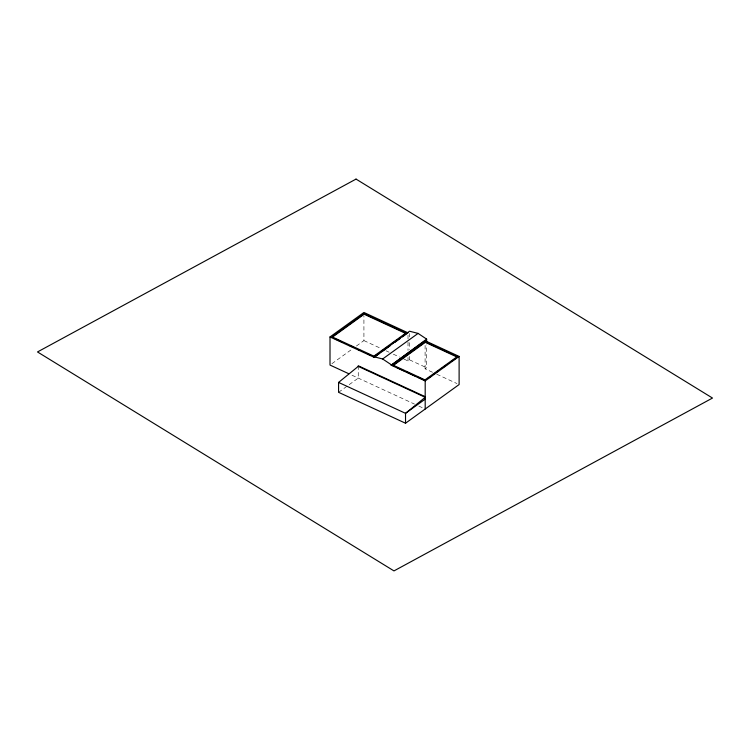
<?xml version="1.0" encoding="UTF-8"?>
<svg xmlns="http://www.w3.org/2000/svg" width="750" height="750" viewBox="0 0 750 750"><rect width="100%" height="100%" fill="white"/><g stroke="black" fill="none" stroke-linecap="round" stroke-linejoin="round"><path stroke-width="0.56" stroke-dasharray="3.75 2.81" d="M331.894 363.703L352.622 348.75M356.391 346.031L363.919 340.594L363.919 315.984M338.578 392.316L358.256 378.113L358.256 366.384M403.819 359.016L408.019 360.956L409.537 359.85L409.537 356.419M432.544 372.281L425.1 368.841L426.628 367.744L426.628 344.841M409.537 359.85L426.628 367.744M363.919 340.594L381.769 348.834M385.969 350.775L389.119 352.228M393.319 354.169L399.619 357.075M436.791 374.241L456.984 383.569M351.984 375.216L414.572 404.119M418.819 406.078L424.134 408.534M425.1 345.413L425.1 368.841M409.537 333.506L409.537 336.947M409.537 342.675L409.537 349.547M408.019 335.175L408.019 341.034M408.019 342.206L408.019 350.409M408.019 357.441L408.019 360.956"/><path stroke-width="1.12" d="M459.113 356.428L425.194 380.906L391.191 365.203L425.1 340.725L459.113 356.428L459.113 384.544L405.525 423.225L338.578 392.316L338.578 382.416L358.256 366.384L358.256 365.766L425.194 396.675M348.844 373.762L330.009 365.062L330.009 336.947L363.919 312.469L408.019 332.831L402.366 336.909M364.144 313.622L332.016 336.816L373.884 356.147L406.012 332.963L364.144 313.622L364.144 314.25L332.963 336.759M376.716 354.731L373.884 356.775L373.884 356.147M381.441 351.319L387.113 347.231M391.837 343.819L397.509 339.722M403.172 335.634L406.012 332.963M330.009 336.947L374.1 357.309L409.537 331.219L418.087 333.403L426.628 339.113L426.628 342.544M374.1 357.309L379.753 353.231M381.637 351.872L390.122 345.75M394.828 342.347L400.481 338.269M374.1 356.794L382.65 358.978L418.087 333.403M391.191 365.203L426.628 339.113M392.963 365.091L425.297 341.737L457.341 356.541L457.341 357.169L425.297 342.366L392.963 365.709L392.963 365.091L424.997 379.884L457.341 356.541M427.772 378.506L430.547 376.509M433.322 374.503L438.863 370.509M441.637 368.503L447.178 364.5M451.8 361.163L455.494 358.5M425.194 399.131L405.525 413.325L405.525 423.225M364.144 314.25L406.012 333.581M335.156 338.897L341.438 341.794M349.809 345.656L352.95 347.109M358.181 349.528L360.272 350.494M367.603 353.878L370.744 355.331M397.097 367.622L404.325 370.959M406.397 371.916L415.697 376.209M417.769 377.166L423.966 380.034M358.256 366.384L425.194 397.303L405.525 413.325L338.578 382.416M382.65 358.978L391.191 364.688M425.297 341.737L425.297 342.366M425.194 380.906L425.194 409.022M356.034 179.091L37.5 351.947L393.975 570.909L712.5 398.053L356.034 179.091"/></g></svg>
